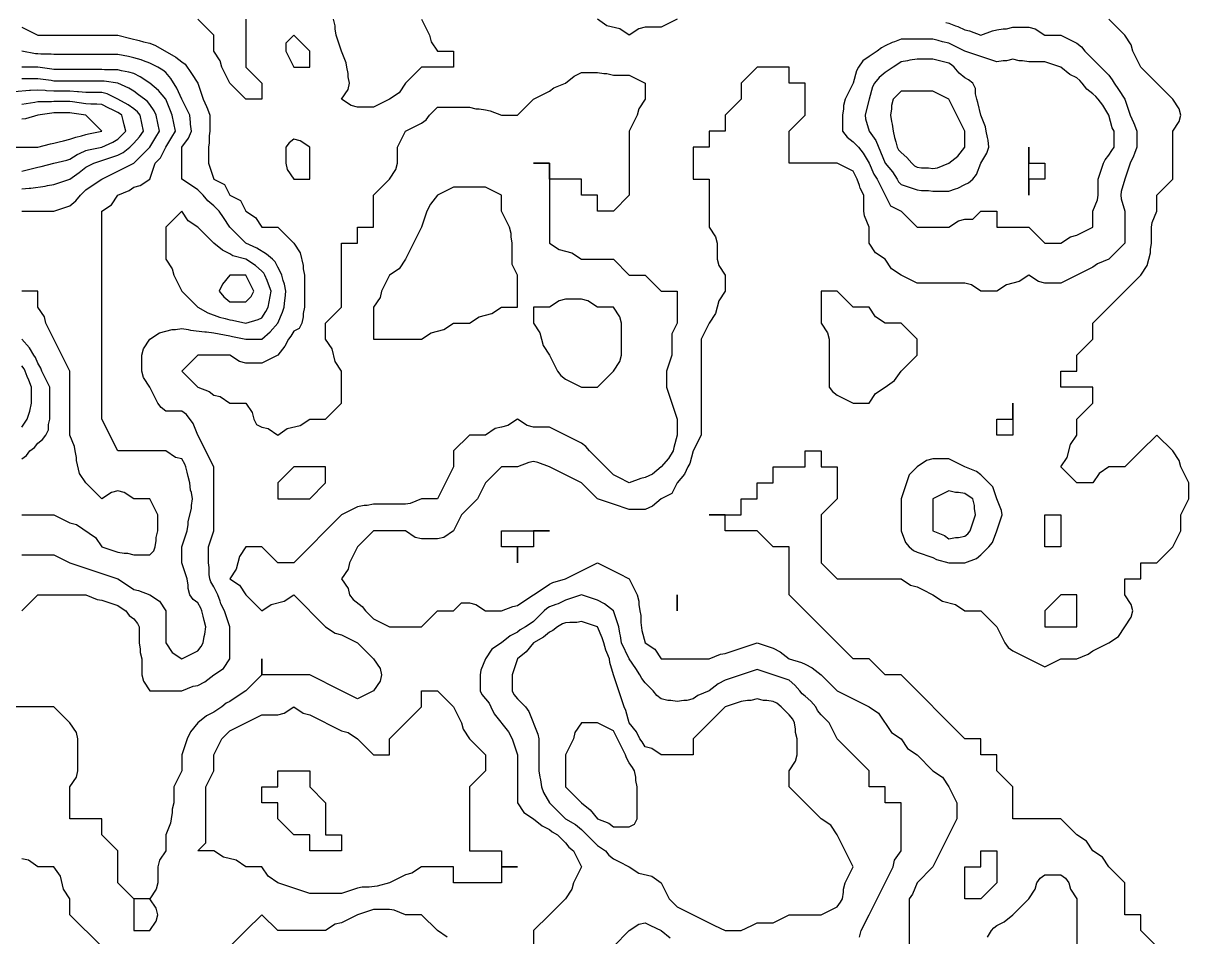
# Model space of a CAD drawing. Header units: inches. Extents: x 794995 to 811195, y 2485918 to 2508058.
# Drawn here: x 799648 to 801835, y 2490227 to 2491941 of the extents above; entities that cross this region are included whole.
import ezdxf

# ---------------------------------------------------------------- set-up
doc = ezdxf.new("R2010")
doc.units = ezdxf.units.IN
doc.header["$MEASUREMENT"] = 0
doc.layers.add('contour', color=7, linetype='Continuous')

msp = doc.modelspace()

# ---------------------------------------------------------------- linework, layer by layer
at = {"layer": 'contour'}
for points in [[(800065.2, 2491948.4), (800065.2, 2491858.4), (800095.2, 2491828.4), (800095.2, 2491798.4), (800065.2, 2491798.4), (800035.2, 2491828.4), (800020.2, 2491858.4), (800017.2, 2491870.4), (800005.2, 2491888.4), (800005.2, 2491918.4), (799975.2, 2491948.4)], [(800395.2, 2491948.4), (800410.2, 2491918.4), (800413.2, 2491906.4), (800425.2, 2491888.4), (800455.2, 2491888.4), (800455.2, 2491858.4), (800395.2, 2491858.4), (800365.2, 2491828.4), (800353.2, 2491810.4), (800335.2, 2491798.4), (800315.2, 2491788.4), (800305.2, 2491783.4), (800275.2, 2491783.4), (800263.2, 2491786.4), (800245.2, 2491798.4), (800257.2, 2491816.4), (800260.2, 2491828.4), (800257.2, 2491840.4), (800257.2, 2491846.4), (800255.2, 2491858.4), (800253.7, 2491866.9), (800245.2, 2491888.4), (800237.7, 2491910.9), (800235.2, 2491918.4), (800233.2, 2491930.4), (800233.2, 2491936.4), (800230.2, 2491948.4)], [(801379.2, 2491942.4), (801385.2, 2491940.9), (801397.2, 2491936.4), (801401.8, 2491935), (801415.2, 2491928.4), (801423.7, 2491926.9), (801445.2, 2491918.4), (801466.6, 2491926.9), (801475.2, 2491928.4), (801487.2, 2491930.4), (801493.2, 2491930.4), (801505.2, 2491933.4), (801535.2, 2491933.4), (801547.2, 2491930.4), (801565.2, 2491918.4), (801595.2, 2491918.4), (801615.2, 2491908.4), (801625.2, 2491903.4), (801633.7, 2491896.9), (801640.2, 2491888.4), (801685.2, 2491843.4), (801691.8, 2491835), (801695.2, 2491828.4), (801703.2, 2491816.4), (801715.2, 2491798.4), (801722.7, 2491775.9), (801725.2, 2491768.4), (801731.8, 2491755), (801733.2, 2491750.4), (801737.7, 2491738.4), (801737.7, 2491708.4), (801733.2, 2491696.4), (801731.8, 2491691.7), (801725.2, 2491678.4), (801722.7, 2491670.9), (801715.2, 2491648.4), (801708.5, 2491625), (801707.7, 2491618.4), (801708.5, 2491611.7), (801715.2, 2491588.4), (801715.2, 2491528.4), (801685.2, 2491498.4), (801663.7, 2491489.8), (801655.2, 2491483.4), (801645.2, 2491478.4), (801625.2, 2491468.4), (801605.2, 2491458.4), (801595.2, 2491453.4), (801565.2, 2491453.4), (801553.2, 2491456.4), (801535.2, 2491468.4), (801517.2, 2491456.4), (801505.2, 2491453.4), (801493.2, 2491450.4), (801475.2, 2491438.4), (801445.2, 2491438.4), (801427.2, 2491450.4), (801415.2, 2491453.4), (801325.2, 2491453.4), (801315.2, 2491458.4), (801295.2, 2491468.4), (801277.2, 2491480.4), (801265.2, 2491498.4), (801247.2, 2491510.4), (801235.2, 2491528.4), (801235.2, 2491558.4), (801226.6, 2491579.8), (801225.2, 2491588.4), (801225.2, 2491618.4), (801218.5, 2491631.7), (801217.2, 2491636.4), (801212.7, 2491648.4), (801205.2, 2491663.4), (801195.2, 2491668.4), (801175.2, 2491678.4), (801085.2, 2491678.4), (801085.2, 2491738.4), (801115.2, 2491768.4), (801115.2, 2491828.4), (801085.2, 2491828.4), (801085.2, 2491858.4), (801025.2, 2491858.4), (800995.2, 2491828.4), (800995.2, 2491798.4), (800965.2, 2491768.4), (800965.2, 2491738.4), (800935.2, 2491738.4), (800935.2, 2491708.4), (800905.2, 2491708.4), (800905.2, 2491648.4), (800935.2, 2491648.4), (800935.2, 2491558.4), (800947.2, 2491540.4), (800950.2, 2491528.4), (800950.2, 2491498.4), (800953.2, 2491486.4), (800965.2, 2491468.4), (800965.2, 2491438.4), (800953.2, 2491420.4), (800947.2, 2491396.4), (800935.2, 2491378.4), (800920.2, 2491348.4), (800920.2, 2491168.4), (800905.2, 2491138.4), (800898.5, 2491115), (800895.2, 2491108.4), (800888.5, 2491095), (800875.2, 2491078.4), (800865.2, 2491058.4), (800845.2, 2491048.4), (800828.5, 2491035), (800815.2, 2491028.4), (800785.2, 2491028.4), (800755.2, 2491038.4), (800747.7, 2491040.9), (800725.2, 2491048.4), (800695.2, 2491078.4), (800675.2, 2491088.4), (800655.2, 2491098.4), (800635.2, 2491108.4), (800613.7, 2491116.9), (800605.2, 2491118.4), (800596.6, 2491116.9), (800575.2, 2491108.4), (800545.2, 2491108.4), (800515.2, 2491078.4), (800500.2, 2491048.4), (800485.2, 2491033.4), (800470.2, 2491018.4), (800455.2, 2490988.4), (800437.2, 2490976.4), (800425.2, 2490973.4), (800395.2, 2490973.4), (800383.2, 2490976.4), (800365.2, 2490988.4), (800305.2, 2490988.4), (800275.2, 2490958.4), (800260.2, 2490928.4), (800257.2, 2490916.4), (800245.2, 2490898.4), (800257.2, 2490880.4), (800260.2, 2490868.4), (800266.6, 2490859.8), (800283.7, 2490846.9), (800290.2, 2490838.4), (800305.2, 2490823.4), (800315.2, 2490818.4), (800335.2, 2490808.4), (800395.2, 2490808.4), (800425.2, 2490838.4), (800455.2, 2490838.4), (800470.2, 2490853.4), (800485.2, 2490853.4), (800497.2, 2490850.4), (800515.2, 2490838.4), (800545.2, 2490838.4), (800566.6, 2490846.9), (800575.2, 2490848.4), (800587.2, 2490856.4), (800605.2, 2490868.4), (800623.2, 2490880.4), (800635.2, 2490888.4), (800641.8, 2490891.7), (800665.2, 2490898.4), (800685.2, 2490908.4), (800705.2, 2490918.4), (800725.2, 2490928.4), (800745.2, 2490918.4), (800765.2, 2490908.4), (800785.2, 2490898.4), (800800.2, 2490868.4), (800803.2, 2490856.4), (800803.2, 2490850.4), (800805.2, 2490838.4), (800806.6, 2490829.8), (800806.6, 2490816.9), (800808.5, 2490801.7), (800815.2, 2490778.4), (800833.2, 2490766.4), (800845.2, 2490748.4), (800935.2, 2490748.4), (800956.6, 2490756.9), (800965.2, 2490758.4), (800995.2, 2490768.4), (801002.7, 2490770.9), (801025.2, 2490778.4), (801047.7, 2490770.9), (801055.2, 2490768.4), (801068.5, 2490761.7), (801085.2, 2490748.4), (801108.5, 2490741.7), (801115.2, 2490738.4), (801128.5, 2490731.7), (801145.2, 2490718.4), (801175.2, 2490688.4), (801195.2, 2490678.4), (801215.2, 2490668.4), (801235.2, 2490658.4), (801253.2, 2490646.4), (801277.2, 2490610.4), (801295.2, 2490598.4), (801307.2, 2490580.4), (801325.2, 2490568.4), (801355.2, 2490538.4), (801373.2, 2490526.4), (801385.2, 2490508.4), (801400.2, 2490478.4), (801400.2, 2490448.4), (801385.2, 2490418.4), (801355.2, 2490358.4), (801325.2, 2490328.4), (801316.6, 2490306.9), (801310.2, 2490298.4), (801310.2, 2490208.4)], [(800875.2, 2491948.4), (800855.2, 2491938.4), (800845.2, 2491933.4), (800815.2, 2491933.4), (800803.2, 2491930.4), (800785.2, 2491918.4), (800767.2, 2491930.4), (800743.2, 2491936.4), (800725.2, 2491948.4)], [(801805.2, 2490178.4), (801745.2, 2490238.4), (801745.2, 2490268.4), (801715.2, 2490268.4), (801715.2, 2490328.4), (801685.2, 2490358.4), (801673.2, 2490376.4), (801655.2, 2490388.4), (801643.2, 2490406.4), (801625.2, 2490418.4), (801595.2, 2490448.4), (801505.2, 2490448.4), (801505.2, 2490508.4), (801475.2, 2490538.4), (801475.2, 2490568.4), (801445.2, 2490568.4), (801445.2, 2490598.4), (801415.2, 2490598.4), (801295.2, 2490718.4), (801265.2, 2490718.4), (801235.2, 2490748.4), (801205.2, 2490748.4), (801085.2, 2490868.4), (801085.2, 2490958.4), (801055.2, 2490958.4), (801025.2, 2490988.4), (800965.2, 2490988.4), (800965.2, 2491018.4), (800935.2, 2491018.4), (800965.2, 2491018.4), (800995.2, 2491018.4), (800995.2, 2491048.4), (801025.2, 2491048.4), (801025.2, 2491078.4), (801055.2, 2491078.4), (801055.2, 2491108.4), (801085.2, 2491108.4), (801115.2, 2491108.4), (801115.2, 2491138.4), (801145.2, 2491138.4), (801145.2, 2491108.4), (801175.2, 2491108.4), (801175.2, 2491048.4), (801145.2, 2491018.4), (801145.2, 2490928.4), (801175.2, 2490898.4), (801295.2, 2490898.4), (801313.2, 2490886.4), (801325.2, 2490883.4), (801335.2, 2490878.4), (801355.2, 2490868.4), (801373.2, 2490856.4), (801397.2, 2490850.4), (801415.2, 2490838.4), (801445.2, 2490838.4), (801475.2, 2490808.4), (801490.2, 2490778.4), (801496.6, 2490769.8), (801505.2, 2490763.4), (801515.2, 2490758.4), (801555.2, 2490738.4), (801565.2, 2490733.4), (801575.2, 2490738.4), (801595.2, 2490748.4), (801625.2, 2490748.4), (801646.6, 2490756.9), (801655.2, 2490763.4), (801665.2, 2490768.4), (801685.2, 2490778.4), (801703.2, 2490790.4), (801715.2, 2490808.4), (801727.2, 2490826.4), (801730.2, 2490838.4), (801727.2, 2490850.4), (801715.2, 2490868.4), (801715.2, 2490898.4), (801745.2, 2490898.4), (801745.2, 2490928.4), (801775.2, 2490928.4), (801805.2, 2490958.4), (801815.2, 2490978.4), (801820.2, 2490988.4), (801820.2, 2491018.4), (801825.2, 2491028.4), (801835.2, 2491048.4), (801835.2, 2491078.4), (801825.2, 2491098.4), (801820.2, 2491108.4), (801817.2, 2491120.4), (801805.2, 2491138.4), (801775.2, 2491168.4), (801745.2, 2491138.4), (801715.2, 2491108.4), (801685.2, 2491108.4), (801667.2, 2491096.4), (801655.2, 2491078.4), (801625.2, 2491078.4), (801595.2, 2491108.4), (801607.2, 2491126.4), (801613.2, 2491150.4), (801625.2, 2491168.4), (801625.2, 2491198.4), (801655.2, 2491228.4), (801655.2, 2491258.4), (801595.2, 2491258.4), (801595.2, 2491288.4), (801625.2, 2491288.4), (801625.2, 2491318.4), (801655.2, 2491348.4), (801655.2, 2491378.4), (801685.2, 2491408.4), (801715.2, 2491438.4), (801745.2, 2491468.4), (801757.2, 2491486.4), (801763.2, 2491510.4), (801763.2, 2491516.4), (801765.2, 2491528.4), (801765.2, 2491558.4), (801766.6, 2491566.9), (801775.2, 2491588.4), (801775.2, 2491618.4), (801805.2, 2491648.4), (801805.2, 2491738.4), (801817.2, 2491756.4), (801820.2, 2491768.4), (801817.2, 2491780.4), (801805.2, 2491798.4), (801745.2, 2491858.4), (801735.2, 2491878.4), (801730.2, 2491888.4), (801727.2, 2491900.4), (801715.2, 2491918.4), (801685.2, 2491948.4)], [(799645.2, 2491933.4), (799655.2, 2491928.4), (799675.2, 2491918.4), (799825.2, 2491918.4), (799849.2, 2491912.4), (799865.2, 2491908.4), (799873.2, 2491906.4), (799885.2, 2491903.4), (799896.1, 2491899.3), (799934.2, 2491877.5), (799945.2, 2491868.4), (799951.2, 2491864.4), (799963.2, 2491846.4), (799975.2, 2491828.4), (799982.7, 2491805.9), (799985.2, 2491798.4), (799991.8, 2491785), (799993.2, 2491780.4), (799997.7, 2491768.4), (799997.7, 2491738.4), (799996.6, 2491729.8), (799996.6, 2491716.9), (799995.2, 2491708.4), (799995.2, 2491678.4), (799997.7, 2491670.9), (800005.2, 2491648.4), (800025.2, 2491638.4), (800035.2, 2491618.4), (800055.2, 2491608.4), (800065.2, 2491588.4), (800083.2, 2491576.4), (800095.2, 2491558.4), (800125.2, 2491558.4), (800155.2, 2491528.4), (800167.2, 2491510.4), (800173.2, 2491486.4), (800173.2, 2491480.4), (800175.2, 2491468.4), (800175.2, 2491408.4), (800173.2, 2491396.4), (800173.2, 2491390.4), (800170.2, 2491378.4), (800165.2, 2491368.4), (800155.2, 2491363.4), (800149.7, 2491353.8), (800145.2, 2491348.4), (800138.5, 2491335), (800125.2, 2491318.4), (800105.2, 2491308.4), (800095.2, 2491303.4), (800065.2, 2491303.4), (800053.2, 2491306.4), (800035.2, 2491318.4), (799975.2, 2491318.4), (799945.2, 2491288.4), (799975.2, 2491258.4), (799996.6, 2491249.8), (800005.2, 2491243.4), (800017.2, 2491240.4), (800035.2, 2491228.4), (800065.2, 2491228.4), (800077.2, 2491210.4), (800080.2, 2491198.4), (800085.2, 2491188.4), (800095.2, 2491183.4), (800107.2, 2491180.4), (800125.2, 2491168.4), (800143.2, 2491180.4), (800167.2, 2491186.4), (800185.2, 2491198.4), (800215.2, 2491198.4), (800245.2, 2491228.4), (800245.2, 2491288.4), (800233.2, 2491306.4), (800227.2, 2491330.4), (800215.2, 2491348.4), (800215.2, 2491378.4), (800245.2, 2491408.4), (800245.2, 2491498.4), (800245.2, 2491528.4), (800275.2, 2491528.4), (800275.2, 2491558.4), (800305.2, 2491558.4), (800305.2, 2491618.4), (800335.2, 2491648.4), (800347.2, 2491666.4), (800350.2, 2491678.4), (800350.2, 2491708.4), (800365.2, 2491738.4), (800385.2, 2491748.4), (800395.2, 2491753.4), (800403.7, 2491759.8), (800410.2, 2491768.4), (800425.2, 2491783.4), (800485.2, 2491783.4), (800497.2, 2491780.4), (800503.2, 2491780.4), (800515.2, 2491778.4), (800523.7, 2491776.9), (800545.2, 2491768.4), (800575.2, 2491768.4), (800605.2, 2491798.4), (800625.2, 2491808.4), (800635.2, 2491813.4), (800643.7, 2491819.8), (800665.2, 2491828.4), (800681.8, 2491841.7), (800695.2, 2491848.4), (800725.2, 2491848.4), (800737.2, 2491846.4), (800743.2, 2491846.4), (800755.2, 2491843.4), (800785.2, 2491843.4), (800795.2, 2491838.4), (800815.2, 2491828.4), (800815.2, 2491798.4), (800803.2, 2491780.4), (800800.2, 2491768.4), (800785.2, 2491738.4), (800785.2, 2491618.4), (800755.2, 2491588.4), (800725.2, 2491588.4), (800725.2, 2491618.4), (800695.2, 2491618.4), (800695.2, 2491648.4), (800635.2, 2491648.4), (800635.2, 2491678.4), (800605.2, 2491678.4), (800635.2, 2491678.4), (800635.2, 2491528.4), (800653.2, 2491516.4), (800677.2, 2491510.4), (800695.2, 2491498.4), (800755.2, 2491498.4), (800785.2, 2491468.4), (800815.2, 2491468.4), (800845.2, 2491438.4), (800875.2, 2491438.4), (800875.2, 2491378.4), (800865.2, 2491358.4), (800865.2, 2491318.4), (800855.2, 2491288.4), (800855.2, 2491258.4), (800865.2, 2491228.4), (800867.7, 2491220.9), (800875.2, 2491198.4), (800875.2, 2491168.4), (800868.5, 2491145), (800867.7, 2491138.4), (800859, 2491124.5), (800845.2, 2491108.4), (800828.5, 2491095), (800815.2, 2491088.4), (800806.6, 2491086.9), (800785.2, 2491078.4), (800765.2, 2491088.4), (800755.2, 2491093.4), (800710.2, 2491138.4), (800703.7, 2491146.9), (800695.2, 2491153.4), (800685.2, 2491158.4), (800645.2, 2491178.4), (800635.2, 2491183.4), (800605.2, 2491183.4), (800593.2, 2491186.4), (800575.2, 2491198.4), (800557.2, 2491186.4), (800545.2, 2491183.4), (800533.2, 2491180.4), (800515.2, 2491168.4), (800485.2, 2491168.4), (800455.2, 2491138.4), (800455.2, 2491108.4), (800425.2, 2491048.4), (800395.2, 2491048.4), (800373.7, 2491039.8), (800365.2, 2491038.4), (800305.2, 2491038.4), (800293.2, 2491036.4), (800287.2, 2491036.4), (800275.2, 2491033.4), (800265.2, 2491028.4), (800245.2, 2491018.4), (800215.2, 2490988.4), (800185.2, 2490958.4), (800155.2, 2490928.4), (800125.2, 2490928.4), (800095.2, 2490958.4), (800065.2, 2490958.4), (800053.2, 2490940.4), (800047.2, 2490916.4), (800035.2, 2490898.4), (800053.2, 2490886.4), (800065.2, 2490868.4), (800095.2, 2490838.4), (800113.2, 2490850.4), (800137.2, 2490856.4), (800155.2, 2490868.4), (800215.2, 2490808.4), (800233.2, 2490796.4), (800245.2, 2490793.4), (800255.2, 2490788.4), (800275.2, 2490778.4), (800305.2, 2490748.4), (800317.2, 2490730.4), (800320.2, 2490718.4), (800317.2, 2490706.4), (800305.2, 2490688.4), (800285.2, 2490678.4), (800275.2, 2490673.4), (800265.2, 2490678.4), (800225.2, 2490698.4), (800205.2, 2490708.4), (800185.2, 2490718.4), (800095.2, 2490718.4), (800095.2, 2490748.4), (800095.2, 2490718.4), (800065.2, 2490688.4), (800047.2, 2490676.4), (800035.2, 2490668.4), (800028.5, 2490665), (800020.2, 2490658.4), (800011.2, 2490652.4), (800005.2, 2490648.4), (799991.8, 2490641.7), (799975.2, 2490628.4), (799961.8, 2490611.7), (799955.2, 2490598.4), (799952.7, 2490590.9), (799945.2, 2490568.4), (799945.2, 2490538.4), (799930.2, 2490508.4), (799930.2, 2490478.4), (799927.2, 2490466.4), (799927.2, 2490460.4), (799925.2, 2490448.4), (799923.7, 2490439.8), (799915.2, 2490418.4), (799915.2, 2490388.4), (799903.2, 2490370.4), (799900.2, 2490358.4), (799900.2, 2490328.4), (799897.2, 2490316.4), (799885.2, 2490298.4), (799855.2, 2490298.4), (799825.2, 2490328.4), (799825.2, 2490388.4), (799795.2, 2490418.4), (799795.2, 2490448.4), (799735.2, 2490448.4), (799735.2, 2490508.4), (799747.2, 2490526.4), (799750.2, 2490538.4), (799750.2, 2490598.4), (799747.2, 2490610.4), (799735.2, 2490628.4), (799705.2, 2490658.4), (799555.2, 2490658.4)], [(799645.2, 2490838.4), (799675.2, 2490868.4), (799765.2, 2490868.4), (799786.6, 2490859.8), (799795.2, 2490858.4), (799825.2, 2490848.4), (799831.2, 2490844.4), (799840.2, 2490838.4), (799846.6, 2490829.8), (799855.2, 2490823.4), (799861.8, 2490815), (799865.2, 2490808.4), (799865.2, 2490778.4), (799867.2, 2490766.4), (799867.2, 2490760.4), (799870.2, 2490748.4), (799870.2, 2490718.4), (799873.2, 2490706.4), (799885.2, 2490688.4), (799945.2, 2490688.4), (799966.6, 2490696.9), (799975.2, 2490698.4), (799988.5, 2490705), (800005.2, 2490718.4), (800023.2, 2490730.4), (800035.2, 2490748.4), (800035.2, 2490808.4), (800027.7, 2490830.9), (800025.2, 2490838.4), (800018.5, 2490851.7), (800017.2, 2490856.4), (800012.7, 2490868.4), (800005.2, 2490883.4), (799999.7, 2490892.9), (799997.7, 2490898.4), (799996.6, 2490906.9), (799996.6, 2490919.8), (799995.2, 2490928.4), (799995.2, 2490958.4), (799997.7, 2490965.9), (800005.2, 2490988.4), (800005.2, 2491108.4), (799975.2, 2491168.4), (799966.6, 2491189.8), (799953.7, 2491206.9), (799945.2, 2491213.4), (799915.2, 2491213.4), (799906.6, 2491219.8), (799900.2, 2491228.4), (799885.2, 2491258.4), (799873.2, 2491276.4), (799870.2, 2491288.4), (799870.2, 2491318.4), (799873.2, 2491330.4), (799885.2, 2491348.4), (799903.2, 2491360.4), (799927.2, 2491366.4), (799933.2, 2491366.4), (799945.2, 2491368.4), (799957.2, 2491366.4), (799961.8, 2491365), (799988.5, 2491361.7), (799991.8, 2491361.7), (800005.2, 2491360.4), (800015.2, 2491358.4), (800035.2, 2491354.4), (800040.2, 2491353.4), (800065.2, 2491348.4), (800095.2, 2491348.4), (800111.3, 2491362.2), (800125.2, 2491378.4), (800134.4, 2491399.1), (800137.2, 2491408.4), (800138.5, 2491421.7), (800139, 2491424.5), (800140.2, 2491438.4), (800138, 2491451.2), (800135.2, 2491458.4), (800132.7, 2491468.4), (800130.6, 2491473.8), (800125.2, 2491483.4), (800120.2, 2491493.4), (800115.2, 2491498.4), (800104.4, 2491507.6), (800085.9, 2491519.1), (800065.2, 2491528.4), (800035.2, 2491558.4), (800023.2, 2491576.4), (800015.2, 2491588.4), (800010.2, 2491593.4), (800005.2, 2491598.4), (799994.2, 2491607.5), (799985.2, 2491618.4), (799980.2, 2491623.4), (799975.2, 2491628.4), (799963.2, 2491636.4), (799945.2, 2491648.4), (799945.2, 2491708.4), (799958, 2491725.5), (799963.2, 2491738.4), (799961.8, 2491751.7), (799961.8, 2491755), (799960.2, 2491768.4), (799945.2, 2491798.4), (799935.9, 2491819.1), (799924.4, 2491837.6), (799915.2, 2491848.4), (799909.7, 2491852.9), (799900.2, 2491858.4), (799890.2, 2491863.4), (799885.2, 2491865.9), (799873.2, 2491870.4), (799869, 2491872.2), (799855.2, 2491876.4), (799845.2, 2491878.4), (799825.2, 2491882.4), (799705.2, 2491882.4), (799699.7, 2491882.9), (799680.6, 2491882.9), (799675.2, 2491883.4), (799670.5, 2491883.7), (799645.2, 2491888.4)], [(799645.2, 2490943.4), (799705.2, 2490943.4), (799715.2, 2490938.4), (799735.2, 2490928.4), (799757.7, 2490920.9), (799765.2, 2490918.4), (799795.2, 2490908.4), (799802.7, 2490905.9), (799825.2, 2490898.4), (799843.2, 2490886.4), (799855.2, 2490878.4), (799863.7, 2490876.9), (799885.2, 2490868.4), (799903.2, 2490856.4), (799915.2, 2490838.4), (799915.2, 2490778.4), (799927.2, 2490760.4), (799945.2, 2490748.4), (799965.2, 2490758.4), (799975.2, 2490763.4), (799981.8, 2490771.7), (799985.2, 2490778.4), (799987.2, 2490790.4), (799988.5, 2490795), (799990.2, 2490808.4), (799987.2, 2490820.4), (799985.2, 2490828.4), (799982.7, 2490838.4), (799980.6, 2490843.8), (799975.2, 2490853.4), (799966.6, 2490859.8), (799960.2, 2490868.4), (799957.2, 2490880.4), (799957.2, 2490886.4), (799955.2, 2490898.4), (799952.7, 2490905.9), (799945.2, 2490928.4), (799945.2, 2490958.4), (799952.7, 2490980.9), (799955.2, 2490988.4), (799957.2, 2491000.4), (799957.2, 2491006.4), (799963.2, 2491030.4), (799963.2, 2491036.4), (799965.2, 2491048.4), (799963.2, 2491060.4), (799961.8, 2491065), (799960.2, 2491078.4), (799957.2, 2491090.4), (799955.2, 2491098.4), (799952.7, 2491108.4), (799950.6, 2491113.8), (799945.2, 2491123.4), (799933.2, 2491126.4), (799915.2, 2491138.4), (799825.2, 2491138.4), (799795.2, 2491198.4), (799795.2, 2491588.4), (799813.2, 2491600.4), (799825.2, 2491618.4), (799846.6, 2491626.9), (799855.2, 2491633.4), (799867.2, 2491636.4), (799885.2, 2491648.4), (799892.7, 2491670.9), (799895.2, 2491678.4), (799905.2, 2491688.4), (799915.2, 2491708.4), (799926.4, 2491727.1), (799933.2, 2491738.4), (799927.2, 2491768.4), (799923.7, 2491776.9), (799915.2, 2491798.4), (799901.3, 2491814.5), (799885.2, 2491828.4), (799867.2, 2491840.4), (799855.2, 2491846.4), (799845.9, 2491849.1), (799831.8, 2491851.7), (799825.2, 2491853.4), (799820.5, 2491853.7), (799799.8, 2491853.7), (799795.2, 2491854.1), (799705.2, 2491854.1), (799701.4, 2491854.6), (799675.2, 2491858.4), (799645.2, 2491858.4)], [(799645.2, 2491588.4), (799705.2, 2491588.4), (799727.7, 2491595.9), (799735.2, 2491598.4), (799746.1, 2491607.5), (799755.2, 2491618.4), (799760.2, 2491623.4), (799765.2, 2491628.4), (799777.2, 2491636.4), (799795.2, 2491648.4), (799815.2, 2491658.4), (799825.2, 2491663.4), (799835.2, 2491668.4), (799855.2, 2491678.4), (799885.2, 2491708.4), (799896.4, 2491727.1), (799903.2, 2491738.4), (799897.2, 2491768.4), (799893.2, 2491776.4), (799885.2, 2491788.4), (799880.9, 2491794.1), (799875.2, 2491798.4), (799863.7, 2491806.9), (799855.2, 2491813.4), (799845.9, 2491819.1), (799825.2, 2491828.4), (799799.2, 2491832.4), (799795.2, 2491832.6), (799705.2, 2491832.6), (799700.2, 2491833.4), (799675.2, 2491836.9), (799645.2, 2491836.9)], [(799645.2, 2491630.4), (799658.5, 2491631.7), (799661.8, 2491631.7), (799688.5, 2491635), (799693.2, 2491636.4), (799705.2, 2491638.4), (799712.7, 2491640.9), (799735.2, 2491648.4), (799752.3, 2491661.2), (799765.2, 2491670.9), (799770.2, 2491673.4), (799780.2, 2491678.4), (799791.2, 2491682.4), (799795.2, 2491683.4), (799802.7, 2491685.9), (799825.2, 2491693.4), (799835.2, 2491698.4), (799847.7, 2491708.4), (799855.2, 2491715.9), (799865.7, 2491727.8), (799873.2, 2491738.4), (799867.2, 2491768.4), (799861.8, 2491775), (799855.2, 2491780.4), (799844.6, 2491787.8), (799825.2, 2491798.4), (799805.2, 2491808.4), (799795.2, 2491811.2), (799765.2, 2491811.2), (799751.3, 2491812.2), (799749.3, 2491812.5), (799735.2, 2491813.4), (799705.2, 2491813.4), (799691, 2491814.2), (799689, 2491814.5), (799675.2, 2491815.5), (799661.3, 2491814.5), (799659, 2491814.5), (799631.3, 2491812.2)], [(799645.2, 2491663.4), (799657.2, 2491666.4), (799665.2, 2491668.4), (799675.2, 2491670.9), (799681.2, 2491672.4), (799705.2, 2491678.4), (799729.2, 2491684.4), (799735.2, 2491685.9), (799749, 2491694.5), (799753.2, 2491696.4), (799765.2, 2491702.4), (799769.8, 2491703.7), (799795.2, 2491708.4), (799815.9, 2491717.6), (799825.2, 2491723.4), (799840.2, 2491738.4), (799837.2, 2491750.4), (799835.2, 2491758.4), (799832.7, 2491768.4), (799828.3, 2491771.5), (799825.2, 2491773.4), (799815.2, 2491778.4), (799808.5, 2491781.7), (799795.2, 2491788.4), (799785.9, 2491789.1), (799774.4, 2491789.1), (799765.2, 2491789.8), (799740.2, 2491793.4), (799735.2, 2491794.1), (799705.2, 2491794.1), (799700.5, 2491793.7), (799679.8, 2491793.7), (799675.2, 2491793.4), (799669.2, 2491792.4), (799645.2, 2491788.4)], [(799615.2, 2491708.4), (799675.2, 2491708.4), (799698.5, 2491715), (799705.2, 2491715.9), (799715.2, 2491718.4), (799723.2, 2491720.4), (799735.2, 2491723.4), (799746.1, 2491727.5), (799756.6, 2491729.8), (799765.2, 2491732.4), (799770.2, 2491733.4), (799795.2, 2491738.4), (799765.2, 2491768.4), (799738.9, 2491772.1), (799735.2, 2491772.6), (799705.2, 2491772.6), (799701.2, 2491772.4), (799675.2, 2491768.4), (799651.8, 2491761.7), (799645.2, 2491760.9)], [(799645.2, 2491018.4), (799705.2, 2491018.4), (799725.2, 2491008.4), (799735.2, 2491003.4), (799747.2, 2491000.4), (799783.2, 2490976.4), (799795.2, 2490958.4), (799817.7, 2490950.9), (799825.2, 2490948.4), (799837.2, 2490946.4), (799843.2, 2490946.4), (799855.2, 2490943.4), (799885.2, 2490943.4), (799892.7, 2490950.9), (799895.2, 2490958.4), (799897.2, 2490970.4), (799897.2, 2490976.4), (799900.2, 2490988.4), (799900.2, 2491018.4), (799885.2, 2491048.4), (799855.2, 2491048.4), (799837.2, 2491060.4), (799825.2, 2491063.4), (799813.2, 2491060.4), (799795.2, 2491048.4), (799765.2, 2491078.4), (799753.2, 2491096.4), (799747.2, 2491120.4), (799747.2, 2491126.4), (799745.2, 2491138.4), (799743.7, 2491146.9), (799735.2, 2491168.4), (799735.2, 2491288.4), (799690.2, 2491378.4), (799687.2, 2491390.4), (799675.2, 2491408.4), (799675.2, 2491438.4), (799645.2, 2491438.4)], [(799645.2, 2491123.4), (799653.7, 2491129.8), (799660.2, 2491138.4), (799668.5, 2491145), (799675.2, 2491153.4), (799683.7, 2491159.8), (799690.2, 2491168.4), (799695.2, 2491178.4), (799695.2, 2491188.4), (799697.7, 2491198.4), (799697.7, 2491258.4), (799682.7, 2491288.4), (799680.6, 2491293.8), (799675.2, 2491303.4), (799670.5, 2491313.7), (799667.7, 2491318.4), (799659, 2491332.2), (799645.2, 2491348.4)], [(799645.2, 2491183.4), (799651.2, 2491192.4), (799655.2, 2491198.4), (799660.2, 2491213.4), (799663.2, 2491228.4), (799663.2, 2491258.4), (799658, 2491271.2), (799655.2, 2491278.4), (799651.2, 2491288.4), (799649.2, 2491292.4), (799645.2, 2491298.4)], [(801217.2, 2490226.4), (801220.2, 2490238.4), (801235.2, 2490268.4), (801265.2, 2490328.4), (801280.2, 2490358.4), (801283.2, 2490370.4), (801295.2, 2490388.4), (801295.2, 2490478.4), (801265.2, 2490478.4), (801265.2, 2490508.4), (801235.2, 2490508.4), (801235.2, 2490538.4), (801175.2, 2490598.4), (801160.2, 2490628.4), (801145.2, 2490643.4), (801138.5, 2490651.7), (801135.2, 2490658.4), (801126.1, 2490669.3), (801115.2, 2490678.4), (801109.7, 2490682.9), (801105.2, 2490688.4), (801096.1, 2490699.3), (801085.2, 2490708.4), (801077.7, 2490710.9), (801032.7, 2490725.9), (801025.2, 2490728.4), (801017.7, 2490725.9), (800995.2, 2490718.4), (800972.7, 2490710.9), (800965.2, 2490708.4), (800951.8, 2490701.7), (800935.2, 2490688.4), (800913.7, 2490679.8), (800905.2, 2490673.4), (800893.2, 2490670.4), (800887.2, 2490670.4), (800875.2, 2490668.4), (800863.2, 2490670.4), (800857.2, 2490670.4), (800845.2, 2490673.4), (800836.6, 2490679.8), (800830.2, 2490688.4), (800815.2, 2490703.4), (800808.5, 2490711.7), (800805.2, 2490718.4), (800797.2, 2490730.4), (800785.2, 2490748.4), (800770.2, 2490778.4), (800768.5, 2490791.7), (800767.2, 2490796.4), (800765.2, 2490808.4), (800762.7, 2490815.9), (800755.2, 2490838.4), (800738.5, 2490851.7), (800725.2, 2490858.4), (800717.7, 2490860.9), (800695.2, 2490868.4), (800672.7, 2490860.9), (800665.2, 2490858.4), (800651.8, 2490851.7), (800647.2, 2490850.4), (800635.2, 2490845.9), (800630.5, 2490843), (800625.2, 2490838.4), (800615.2, 2490828.4), (800605.2, 2490818.4), (800599.2, 2490814.4), (800590.2, 2490808.4), (800580.6, 2490802.9), (800575.2, 2490798.4), (800561.8, 2490791.7), (800545.2, 2490778.4), (800527.2, 2490766.4), (800515.2, 2490748.4), (800506.6, 2490726.9), (800505.2, 2490718.4), (800505.2, 2490688.4), (800508.5, 2490681.7), (800521.8, 2490665), (800525.2, 2490658.4), (800531.8, 2490645), (800558.5, 2490611.7), (800565.2, 2490598.4), (800567.7, 2490590.9), (800575.2, 2490568.4), (800575.2, 2490478.4), (800587.2, 2490460.4), (800605.2, 2490448.4), (800621.8, 2490435), (800635.2, 2490428.4), (800640.6, 2490423.8), (800650.2, 2490418.4), (800665.2, 2490403.4), (800671.8, 2490395), (800680.2, 2490388.4), (800695.2, 2490358.4), (800680.2, 2490328.4), (800677.2, 2490316.4), (800665.2, 2490298.4), (800635.2, 2490268.4), (800605.2, 2490238.4), (800605.2, 2490178.4)], [(799795.2, 2490208.4), (799735.2, 2490268.4), (799735.2, 2490298.4), (799723.2, 2490316.4), (799717.2, 2490340.4), (799705.2, 2490358.4), (799675.2, 2490358.4), (799657.2, 2490370.4), (799645.2, 2490373.4)], [(801457.2, 2490226.4), (801465.2, 2490238.4), (801469.7, 2490243.8), (801475.2, 2490248.4), (801488.5, 2490255), (801505.2, 2490268.4), (801535.2, 2490298.4), (801547.2, 2490316.4), (801550.2, 2490328.4), (801556.6, 2490336.9), (801565.2, 2490343.4), (801595.2, 2490343.4), (801603.7, 2490336.9), (801610.2, 2490328.4), (801613.2, 2490316.4), (801625.2, 2490298.4), (801625.2, 2490178.4)], [(800443.2, 2490226.4), (800425.2, 2490238.4), (800395.2, 2490268.4), (800365.2, 2490268.4), (800343.7, 2490276.9), (800335.2, 2490278.4), (800305.2, 2490278.4), (800297.7, 2490275.9), (800275.2, 2490268.4), (800255.2, 2490258.4), (800245.2, 2490253.4), (800233.2, 2490250.4), (800215.2, 2490238.4), (800125.2, 2490238.4), (800095.2, 2490268.4), (800065.2, 2490238.4), (800035.2, 2490208.4)], [(800755.2, 2490208.4), (800785.2, 2490238.4), (800803.2, 2490250.4), (800815.2, 2490253.4), (800825.2, 2490248.4), (800845.2, 2490238.4), (800861.8, 2490225)]]:
    msp.add_lwpolyline(points, dxfattribs=at)
for points in [[(800155.2, 2491858.4), (800185.2, 2491858.4), (800185.2, 2491888.4), (800155.2, 2491918.4), (800140.2, 2491903.4), (800140.2, 2491888.4)], [(801625.2, 2491543.4), (801635.2, 2491548.4), (801655.2, 2491558.4), (801655.2, 2491588.4), (801663.7, 2491609.8), (801665.2, 2491618.4), (801665.2, 2491648.4), (801675.2, 2491678.4), (801678.5, 2491685), (801685.2, 2491693.4), (801691.2, 2491702.4), (801695.2, 2491708.4), (801695.2, 2491738.4), (801691.8, 2491745), (801685.2, 2491768.4), (801674.2, 2491787.5), (801665.2, 2491798.4), (801660.6, 2491803.8), (801655.2, 2491808.4), (801644.2, 2491817.5), (801635.2, 2491828.4), (801630.6, 2491833.8), (801625.2, 2491838.4), (801611.8, 2491845), (801595.2, 2491858.4), (801572.7, 2491865.9), (801565.2, 2491868.4), (801535.2, 2491868.4), (801523.2, 2491870.4), (801517.2, 2491870.4), (801505.2, 2491873.4), (801493.2, 2491870.4), (801487.2, 2491870.4), (801475.2, 2491868.4), (801445.2, 2491878.4), (801437.7, 2491880.9), (801415.2, 2491888.4), (801395.2, 2491898.4), (801385.2, 2491903.4), (801373.2, 2491906.4), (801365.2, 2491908.4), (801355.2, 2491910.9), (801295.2, 2491910.9), (801283.2, 2491906.4), (801278.5, 2491905), (801265.2, 2491898.4), (801258.5, 2491895), (801250.2, 2491888.4), (801241.2, 2491882.4), (801235.2, 2491878.4), (801223.2, 2491870.4), (801215.2, 2491858.4), (801211.8, 2491851.7), (801205.2, 2491828.4), (801190.2, 2491798.4), (801187.2, 2491786.4), (801187.2, 2491780.4), (801185.2, 2491768.4), (801185.2, 2491738.4), (801194.2, 2491727.5), (801205.2, 2491718.4), (801210.2, 2491713.4), (801215.2, 2491708.4), (801224.2, 2491697.5), (801235.2, 2491678.4), (801244.4, 2491657.6), (801250.2, 2491648.4), (801275.2, 2491598.4), (801295.2, 2491588.4), (801325.2, 2491558.4), (801385.2, 2491558.4), (801403.2, 2491570.4), (801415.2, 2491573.4), (801430.2, 2491573.4), (801445.2, 2491588.4), (801475.2, 2491588.4), (801475.2, 2491558.4), (801535.2, 2491558.4), (801565.2, 2491528.4), (801595.2, 2491528.4), (801613.2, 2491540.4)], [(801415.2, 2491638.4), (801421.8, 2491641.7), (801430.2, 2491648.4), (801436.6, 2491656.9), (801445.2, 2491678.4), (801456.1, 2491697.5), (801460.2, 2491708.4), (801458.5, 2491721.7), (801457.2, 2491726.4), (801455.2, 2491738.4), (801453.7, 2491746.9), (801445.2, 2491768.4), (801439.2, 2491792.4), (801437.7, 2491798.4), (801435.2, 2491808.4), (801435.2, 2491818.4), (801430.2, 2491828.4), (801421.8, 2491835), (801415.2, 2491838.4), (801404.2, 2491847.5), (801395.2, 2491858.4), (801389.8, 2491863), (801385.2, 2491865.9), (801375.2, 2491868.4), (801367.2, 2491870.4), (801355.2, 2491873.4), (801325.2, 2491873.4), (801311.8, 2491871.7), (801307.2, 2491870.4), (801295.2, 2491868.4), (801289.2, 2491864.4), (801280.2, 2491858.4), (801271.2, 2491852.4), (801265.2, 2491848.4), (801254.2, 2491839.3), (801245.2, 2491828.4), (801241.8, 2491821.7), (801235.2, 2491798.4), (801229.2, 2491774.4), (801227.7, 2491768.4), (801228.5, 2491761.7), (801235.2, 2491738.4), (801248, 2491721.2), (801256.6, 2491699.8), (801265.2, 2491678.4), (801279, 2491662.2), (801287.7, 2491648.4), (801290.5, 2491643.7), (801295.2, 2491638.4), (801325.2, 2491628.4), (801333.7, 2491626.9), (801346.6, 2491626.9), (801355.2, 2491625.9), (801385.2, 2491625.9), (801397.2, 2491630.4), (801401.8, 2491631.7)], [(801355.2, 2491668.4), (801363.7, 2491669.8), (801385.2, 2491678.4), (801401.8, 2491691.7), (801415.2, 2491708.4), (801415.2, 2491738.4), (801385.2, 2491798.4), (801365.2, 2491808.4), (801355.2, 2491813.4), (801295.2, 2491813.4), (801280.2, 2491798.4), (801277.2, 2491786.4), (801277.2, 2491780.4), (801275.2, 2491768.4), (801277.2, 2491756.4), (801278.5, 2491751.7), (801280.2, 2491738.4), (801283.2, 2491726.4), (801285.2, 2491718.4), (801287.7, 2491708.4), (801290.5, 2491703.7), (801295.2, 2491698.4), (801306.1, 2491689.3), (801315.2, 2491678.4), (801320.2, 2491673.4), (801325.2, 2491670.9), (801333.7, 2491669.8), (801346.6, 2491669.8)], [(800155.2, 2491648.4), (800185.2, 2491648.4), (800185.2, 2491708.4), (800167.2, 2491720.4), (800155.2, 2491723.4), (800146.6, 2491716.9), (800140.2, 2491708.4), (800140.2, 2491678.4), (800143.2, 2491666.4)], [(801535.2, 2491618.4), (801535.2, 2491708.4), (801535.2, 2491678.4), (801565.2, 2491678.4), (801565.2, 2491648.4), (801535.2, 2491648.4)], [(800425.2, 2491363.4), (800437.2, 2491366.4), (800455.2, 2491378.4), (800485.2, 2491378.4), (800503.2, 2491390.4), (800515.2, 2491393.4), (800527.2, 2491396.4), (800545.2, 2491408.4), (800575.2, 2491408.4), (800575.2, 2491468.4), (800565.2, 2491488.4), (800565.2, 2491528.4), (800563.2, 2491540.4), (800563.2, 2491546.4), (800560.2, 2491558.4), (800545.2, 2491588.4), (800545.2, 2491618.4), (800525.2, 2491628.4), (800515.2, 2491633.4), (800455.2, 2491633.4), (800445.2, 2491628.4), (800425.2, 2491618.4), (800411.8, 2491601.7), (800405.2, 2491588.4), (800402.7, 2491580.9), (800395.2, 2491558.4), (800380.2, 2491528.4), (800365.2, 2491498.4), (800353.2, 2491480.4), (800335.2, 2491468.4), (800320.2, 2491438.4), (800317.2, 2491426.4), (800305.2, 2491408.4), (800305.2, 2491348.4), (800395.2, 2491348.4), (800413.2, 2491360.4)], [(800095.2, 2491388.4), (800103.2, 2491400.4), (800107.2, 2491408.4), (800113.2, 2491438.4), (800108, 2491451.2), (800105.2, 2491458.4), (800101.2, 2491468.4), (800098.9, 2491472.1), (800095.2, 2491475.9), (800083.2, 2491486.4), (800065.2, 2491498.4), (800041.2, 2491504.4), (800035.2, 2491508.4), (800021.8, 2491515), (800005.2, 2491528.4), (799975.2, 2491558.4), (799957.2, 2491570.4), (799945.2, 2491588.4), (799915.2, 2491558.4), (799915.2, 2491498.4), (799927.2, 2491480.4), (799930.2, 2491468.4), (799945.2, 2491438.4), (799975.2, 2491408.4), (799994.2, 2491397.5), (800016.1, 2491389.3), (800026.6, 2491386.9), (800035.2, 2491384.4), (800040.6, 2491383.8), (800065.2, 2491378.4), (800088.5, 2491385)], [(800065.2, 2491418.4), (800075.2, 2491428.4), (800080.2, 2491438.4), (800065.2, 2491468.4), (800035.2, 2491468.4), (800021.8, 2491451.7), (800015.2, 2491438.4), (800024.2, 2491427.5), (800035.2, 2491418.4)], [(801235.2, 2491228.4), (801247.2, 2491246.4), (801265.2, 2491258.4), (801283.2, 2491270.4), (801295.2, 2491288.4), (801325.2, 2491318.4), (801325.2, 2491348.4), (801295.2, 2491378.4), (801265.2, 2491378.4), (801247.2, 2491390.4), (801235.2, 2491408.4), (801205.2, 2491408.4), (801175.2, 2491438.4), (801145.2, 2491438.4), (801145.2, 2491408.4), (801145.2, 2491378.4), (801157.2, 2491360.4), (801160.2, 2491348.4), (801160.2, 2491258.4), (801166.6, 2491249.8), (801175.2, 2491243.4), (801185.2, 2491238.4), (801205.2, 2491228.4)], [(800725.2, 2491258.4), (800755.2, 2491288.4), (800767.2, 2491306.4), (800770.2, 2491318.4), (800770.2, 2491378.4), (800767.2, 2491390.4), (800755.2, 2491408.4), (800725.2, 2491408.4), (800707.2, 2491420.4), (800695.2, 2491423.4), (800665.2, 2491423.4), (800653.2, 2491420.4), (800635.2, 2491408.4), (800605.2, 2491408.4), (800605.2, 2491378.4), (800617.2, 2491360.4), (800623.2, 2491336.4), (800635.2, 2491318.4), (800650.2, 2491288.4), (800656.6, 2491279.8), (800665.2, 2491273.4), (800675.2, 2491268.4), (800695.2, 2491258.4)], [(801505.2, 2491168.4), (801475.2, 2491168.4), (801475.2, 2491198.4), (801505.2, 2491198.4), (801505.2, 2491228.4)], [(800185.2, 2491048.4), (800215.2, 2491078.4), (800215.2, 2491108.4), (800155.2, 2491108.4), (800125.2, 2491078.4), (800125.2, 2491048.4)], [(801445.2, 2490943.4), (801460.2, 2490958.4), (801466.6, 2490966.9), (801475.2, 2490988.4), (801482.7, 2491010.9), (801485.2, 2491018.4), (801483.7, 2491026.9), (801475.2, 2491048.4), (801467.7, 2491070.9), (801445.2, 2491093.4), (801436.6, 2491099.8), (801415.2, 2491108.4), (801395.2, 2491118.4), (801385.2, 2491123.4), (801355.2, 2491123.4), (801343.2, 2491120.4), (801325.2, 2491108.4), (801310.2, 2491093.4), (801305.2, 2491078.4), (801302.7, 2491070.9), (801295.2, 2491048.4), (801295.2, 2490988.4), (801303.7, 2490966.9), (801310.2, 2490958.4), (801318.5, 2490951.7), (801325.2, 2490948.4), (801355.2, 2490938.4), (801361.8, 2490935), (801385.2, 2490928.4), (801415.2, 2490928.4), (801436.6, 2490936.9)], [(801415.2, 2490978.4), (801420.6, 2490982.9), (801425.2, 2490988.4), (801435.2, 2491018.4), (801433.2, 2491030.4), (801433.2, 2491036.4), (801430.2, 2491048.4), (801421.2, 2491054.4), (801415.2, 2491058.4), (801403.2, 2491060.4), (801397.2, 2491060.4), (801385.2, 2491063.4), (801375.2, 2491058.4), (801355.2, 2491048.4), (801355.2, 2490988.4), (801376.6, 2490979.8), (801385.2, 2490973.4), (801397.2, 2490976.4), (801403.2, 2490976.4)], [(801595.2, 2490958.4), (801565.2, 2490958.4), (801565.2, 2491018.4), (801595.2, 2491018.4)], [(800575.2, 2490928.4), (800575.2, 2490958.4), (800545.2, 2490958.4), (800545.2, 2490988.4), (800635.2, 2490988.4), (800605.2, 2490988.4), (800605.2, 2490958.4), (800575.2, 2490958.4)], [(800875.2, 2490838.4), (800875.2, 2490868.4)], [(801595.2, 2490808.4), (801625.2, 2490808.4), (801625.2, 2490868.4), (801595.2, 2490868.4), (801565.2, 2490838.4), (801565.2, 2490808.4)], [(801055.2, 2490253.4), (801065.2, 2490258.4), (801085.2, 2490268.4), (801145.2, 2490268.4), (801165.2, 2490278.4), (801175.2, 2490283.4), (801181.8, 2490291.7), (801185.2, 2490298.4), (801187.2, 2490310.4), (801187.2, 2490316.4), (801190.2, 2490328.4), (801205.2, 2490358.4), (801175.2, 2490418.4), (801163.2, 2490436.4), (801145.2, 2490448.4), (801085.2, 2490508.4), (801085.2, 2490538.4), (801097.2, 2490556.4), (801100.2, 2490568.4), (801100.2, 2490598.4), (801097.2, 2490610.4), (801097.2, 2490616.4), (801095.2, 2490628.4), (801091.8, 2490635), (801085.2, 2490643.4), (801070.2, 2490658.4), (801061.8, 2490665), (801055.2, 2490668.4), (801043.2, 2490670.4), (801037.2, 2490670.4), (801025.2, 2490673.4), (801013.2, 2490670.4), (801007.2, 2490670.4), (800995.2, 2490668.4), (800987.7, 2490665.9), (800965.2, 2490658.4), (800935.2, 2490628.4), (800905.2, 2490598.4), (800905.2, 2490568.4), (800845.2, 2490568.4), (800827.2, 2490580.4), (800815.2, 2490583.4), (800809.2, 2490592.4), (800805.2, 2490598.4), (800798.5, 2490611.7), (800785.2, 2490628.4), (800778.5, 2490651.7), (800775.2, 2490658.4), (800765.2, 2490688.4), (800762.7, 2490695.9), (800755.2, 2490718.4), (800748.5, 2490741.7), (800747.7, 2490748.4), (800743.2, 2490760.4), (800741.3, 2490764.5), (800737.2, 2490778.4), (800734.4, 2490787.6), (800725.2, 2490808.4), (800702.7, 2490815.9), (800695.2, 2490818.4), (800686.6, 2490816.9), (800673.7, 2490816.9), (800665.2, 2490815.9), (800659.7, 2490813.8), (800650.2, 2490808.4), (800641.8, 2490801.7), (800635.2, 2490798.4), (800624.2, 2490789.3), (800605.2, 2490778.4), (800591.8, 2490761.7), (800575.2, 2490748.4), (800567.7, 2490725.9), (800565.2, 2490718.4), (800565.2, 2490688.4), (800568.5, 2490681.7), (800575.2, 2490673.4), (800590.2, 2490658.4), (800596.6, 2490649.8), (800613.7, 2490606.9), (800615.2, 2490598.4), (800615.2, 2490538.4), (800617.2, 2490526.4), (800618.5, 2490521.7), (800620.2, 2490508.4), (800624.2, 2490497.5), (800635.2, 2490478.4), (800665.2, 2490448.4), (800684.2, 2490437.5), (800695.2, 2490428.4), (800700.2, 2490423.4), (800715.2, 2490408.4), (800725.2, 2490398.4), (800731.2, 2490394.4), (800740.2, 2490388.4), (800746.6, 2490379.8), (800755.2, 2490373.4), (800765.2, 2490368.4), (800785.2, 2490358.4), (800803.2, 2490346.4), (800827.2, 2490340.4), (800845.2, 2490328.4), (800860.2, 2490298.4), (800875.2, 2490283.4), (800885.2, 2490278.4), (800925.2, 2490258.4), (800945.2, 2490248.4), (800965.2, 2490238.4), (800995.2, 2490238.4), (801015.2, 2490248.4), (801025.2, 2490253.4)], [(800545.2, 2490328.4), (800455.2, 2490328.4), (800455.2, 2490358.4), (800395.2, 2490358.4), (800377.2, 2490346.4), (800365.2, 2490343.4), (800355.2, 2490338.4), (800335.2, 2490328.4), (800311.8, 2490321.7), (800296.6, 2490319.8), (800283.7, 2490319.8), (800275.2, 2490318.4), (800245.2, 2490308.4), (800185.2, 2490308.4), (800155.2, 2490318.4), (800147.7, 2490320.9), (800125.2, 2490328.4), (800107.2, 2490340.4), (800095.2, 2490358.4), (800065.2, 2490358.4), (800047.2, 2490370.4), (800023.2, 2490376.4), (800005.2, 2490388.4), (799975.2, 2490388.4), (799990.2, 2490403.4), (799990.2, 2490508.4), (800005.2, 2490538.4), (800005.2, 2490568.4), (800020.2, 2490598.4), (800035.2, 2490613.4), (800045.2, 2490618.4), (800065.2, 2490628.4), (800085.2, 2490638.4), (800095.2, 2490643.4), (800125.2, 2490643.4), (800137.2, 2490646.4), (800155.2, 2490658.4), (800173.2, 2490646.4), (800185.2, 2490643.4), (800195.2, 2490638.4), (800235.2, 2490618.4), (800245.2, 2490613.4), (800257.2, 2490610.4), (800275.2, 2490598.4), (800305.2, 2490568.4), (800335.2, 2490568.4), (800335.2, 2490598.4), (800365.2, 2490628.4), (800395.2, 2490658.4), (800395.2, 2490688.4), (800425.2, 2490688.4), (800455.2, 2490658.4), (800470.2, 2490628.4), (800473.2, 2490616.4), (800485.2, 2490598.4), (800515.2, 2490568.4), (800515.2, 2490538.4), (800485.2, 2490508.4), (800485.2, 2490388.4), (800545.2, 2490388.4), (800545.2, 2490358.4), (800575.2, 2490358.4), (800545.2, 2490358.4)], [(800785.2, 2490433.4), (800795.2, 2490438.4), (800800.2, 2490448.4), (800800.2, 2490508.4), (800797.2, 2490520.4), (800797.2, 2490526.4), (800795.2, 2490538.4), (800791.2, 2490544.4), (800785.2, 2490553.4), (800779.7, 2490562.9), (800777.7, 2490568.4), (800755.2, 2490613.4), (800745.2, 2490618.4), (800725.2, 2490628.4), (800695.2, 2490628.4), (800683.2, 2490610.4), (800680.2, 2490598.4), (800665.2, 2490568.4), (800665.2, 2490508.4), (800695.2, 2490478.4), (800711.8, 2490465), (800725.2, 2490448.4), (800746.6, 2490439.8), (800755.2, 2490433.4)], [(800245.2, 2490388.4), (800185.2, 2490388.4), (800185.2, 2490418.4), (800155.2, 2490418.4), (800125.2, 2490448.4), (800125.2, 2490478.4), (800095.2, 2490478.4), (800095.2, 2490508.4), (800125.2, 2490508.4), (800125.2, 2490538.4), (800185.2, 2490538.4), (800185.2, 2490508.4), (800215.2, 2490478.4), (800215.2, 2490418.4), (800245.2, 2490418.4)], [(801445.2, 2490298.4), (801415.2, 2490298.4), (801415.2, 2490358.4), (801445.2, 2490358.4), (801445.2, 2490388.4), (801475.2, 2490388.4), (801475.2, 2490328.4)], [(799885.2, 2490238.4), (799897.2, 2490256.4), (799900.2, 2490268.4), (799897.2, 2490280.4), (799885.2, 2490298.4), (799855.2, 2490298.4), (799855.2, 2490268.4), (799855.2, 2490238.4)]]:
    msp.add_lwpolyline(points, close=True, dxfattribs=at)

doc.saveas('drawing.dxf')
